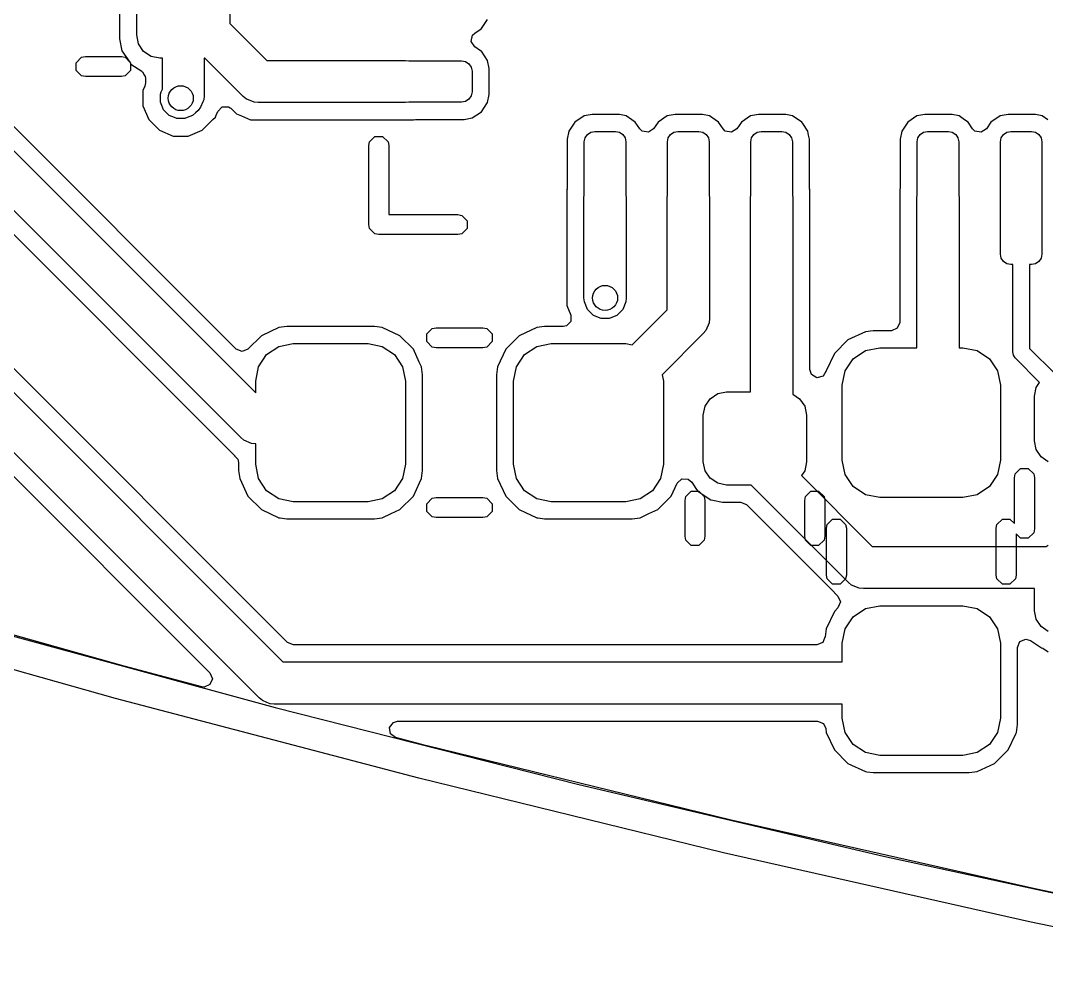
# Model space of a CAD drawing. Extents: x 125.5 to 181.1, y -135.3 to -67.6.
# Drawn here: x 164.44 to 170.6, y -134.08 to -128.28 of the extents above; entities that cross this region are included whole.
import ezdxf

# ---------------------------------------------------------------- set-up
doc = ezdxf.new("R2010")
doc.units = 0
doc.layers.add('BLACK', color=7, linetype='CONTINUOUS')

msp = doc.modelspace()

# ---------------------------------------------------------------- linework, layer by layer
at = {"layer": 'BLACK', "linetype": 'CONTINUOUS'}
for p, q in [((165.0325, -128.006111), (165.0325, -128.393883)), ((165.135, -128.37), (165.135, -128.03)), ((165.695, -128.03), (165.695, -128.300394)), ((163.477, -128.147394), (165.85, -130.520394)), ((165.732848, -130.258286), (163.594145, -128.119583)), ((165.760198, -130.789803), (163.260197, -128.289803)), ((165.695, -128.300394), (165.917605, -128.523)), ((167.206459, -128.331459), (167.242927, -128.27688)), ((163.15544, -128.330002), (165.655439, -130.830001)), ((167.152304, -128.37222), (167.166098, -128.358426)), ((167.166098, -128.358426), (167.198213, -128.336969)), ((167.198213, -128.336969), (167.206458, -128.33146)), ((167.206458, -128.33146), (167.206459, -128.331459)), ((165.0325, -128.393883), (165.032501, -128.393893)), ((165.032501, -128.393893), (165.046568, -128.464615)), ((165.145657, -128.423576), (165.135, -128.37)), ((165.176005, -128.468995), (165.145657, -128.423576)), ((167.144838, -128.409753), (167.152304, -128.37222)), ((167.166098, -128.441572), (167.144838, -128.409753)), ((165.046568, -128.464615), (165.046571, -128.464622)), ((165.046571, -128.464622), (165.093263, -128.534501)), ((165.221424, -128.499343), (165.176005, -128.468995)), ((167.200594, -128.464622), (167.166098, -128.441572)), ((167.206459, -128.468541), (167.200594, -128.464622)), ((167.242927, -128.52312), (167.206459, -128.468541)), ((164.771731, -128.537039), (164.804203, -128.504567)), ((164.771731, -128.582961), (164.771731, -128.537039)), ((164.804203, -128.504567), (164.827164, -128.5)), ((164.827164, -128.5), (165.042836, -128.5)), ((165.042836, -128.5), (165.065797, -128.504567)), ((165.065797, -128.504567), (165.098269, -128.537039)), ((165.093263, -128.534501), (165.100167, -128.544833)), ((165.098269, -128.537039), (165.098269, -128.582961)), ((165.100167, -128.544833), (165.165278, -128.588338)), ((165.275, -128.51), (165.221424, -128.499343)), ((165.29, -128.51), (165.275, -128.51)), ((165.29, -128.695198), (165.29, -128.51)), ((165.545394, -128.51), (165.54, -128.51)), ((165.54, -128.51), (165.54, -128.735)), ((165.775197, -128.739802), (165.545394, -128.51)), ((165.917605, -128.523), (166.75, -128.523)), ((166.75, -128.523), (166.770308, -128.525)), ((166.770308, -128.525), (167.0875, -128.525)), ((167.0875, -128.525), (167.111418, -128.529758)), ((167.111418, -128.529758), (167.131694, -128.543306)), ((167.131694, -128.543306), (167.145242, -128.563582)), ((167.242927, -128.523123), (167.242927, -128.52312)), ((167.242928, -128.523124), (167.242927, -128.523123)), ((167.252498, -128.571238), (167.242928, -128.523124)), ((164.804203, -128.615433), (164.771731, -128.582961)), ((165.098269, -128.582961), (165.065797, -128.615433)), ((165.165278, -128.588338), (165.168123, -128.592597)), ((165.168123, -128.592597), (165.172855, -128.594557)), ((165.172855, -128.594557), (165.178435, -128.608029)), ((165.178435, -128.608029), (165.186539, -128.620157)), ((167.145242, -128.563582), (167.15, -128.5875)), ((167.15, -128.5875), (167.15, -128.7125)), ((167.252499, -128.571248), (167.252498, -128.571238)), ((167.2525, -128.728753), (167.252499, -128.571248)), ((164.827164, -128.62), (164.804203, -128.615433)), ((165.042836, -128.62), (164.827164, -128.62)), ((165.065797, -128.615433), (165.042836, -128.62)), ((165.1875, -128.658588), (165.183694, -128.677721)), ((165.186539, -128.620157), (165.1875, -128.629912)), ((165.1875, -128.629912), (165.1875, -128.658588)), ((165.183694, -128.677721), (165.1725, -128.704747)), ((165.1725, -128.704747), (165.1725, -128.795253)), ((165.277402, -128.725613), (165.282868, -128.712415)), ((165.277402, -128.774387), (165.277402, -128.725613)), ((165.282868, -128.712415), (165.29, -128.695198)), ((167.15, -128.7125), (167.145242, -128.736418)), ((167.242927, -128.77688), (167.2525, -128.728753)), ((165.1725, -128.795253), (165.207135, -128.878868)), ((165.28124, -128.783652), (165.277402, -128.774387)), ((165.296066, -128.819446), (165.28124, -128.783652)), ((165.532391, -128.771958), (165.518934, -128.804446)), ((165.537598, -128.759387), (165.532391, -128.771958)), ((165.54, -128.735), (165.537598, -128.759386)), ((165.537598, -128.759386), (165.537598, -128.759387)), ((165.794442, -128.755596), (165.775197, -128.739802)), ((165.794443, -128.755597), (165.794442, -128.755596)), ((165.807357, -128.760946), (165.794443, -128.755597)), ((165.840223, -128.77456), (165.807357, -128.760946)), ((165.840224, -128.77456), (165.840223, -128.77456)), ((165.865, -128.777), (165.840224, -128.77456)), ((166.75, -128.777), (165.865, -128.777)), ((166.770308, -128.775), (166.75, -128.777)), ((167.0875, -128.775), (166.770308, -128.775)), ((167.111418, -128.770242), (167.0875, -128.775)), ((167.131694, -128.756694), (167.111418, -128.770242)), ((167.145242, -128.736418), (167.131694, -128.756694)), ((167.206459, -128.831459), (167.242927, -128.77688)), ((165.330554, -128.853934), (165.296066, -128.819446)), ((165.362415, -128.867131), (165.330554, -128.853934)), ((165.469446, -128.853934), (165.437584, -128.867131)), ((165.469451, -128.853928), (165.469446, -128.853934)), ((165.488388, -128.838388), (165.469451, -128.853928)), ((165.503388, -128.823388), (165.488388, -128.838388)), ((165.518933, -128.804447), (165.503388, -128.823388)), ((165.518934, -128.804446), (165.518933, -128.804447)), ((165.607865, -128.863868), (165.612307, -128.853145)), ((165.612307, -128.853145), (165.612877, -128.851769)), ((165.612877, -128.851769), (165.614645, -128.8475)), ((165.614645, -128.8475), (165.62212, -128.829452)), ((165.62212, -128.829452), (165.649178, -128.802394)), ((165.649178, -128.802394), (165.687447, -128.802392)), ((165.687447, -128.802392), (165.697075, -128.807687)), ((165.697075, -128.807687), (165.700612, -128.810174)), ((165.700612, -128.810174), (165.734999, -128.844561)), ((165.734999, -128.844561), (165.765206, -128.857073)), ((165.765206, -128.857073), (165.819349, -128.8795)), ((167.15188, -128.867927), (167.206459, -128.831459)), ((167.823118, -128.857074), (167.76854, -128.89354)), ((167.823124, -128.857071), (167.823118, -128.857074)), ((167.871238, -128.847501), (167.823124, -128.857071)), ((167.871248, -128.8475), (167.871238, -128.847501)), ((168.028752, -128.8475), (167.871248, -128.8475)), ((168.028753, -128.8475), (168.028752, -128.8475)), ((168.035573, -128.848856), (168.028753, -128.8475)), ((168.076876, -128.857071), (168.035573, -128.848856)), ((168.076882, -128.857074), (168.076876, -128.857071)), ((168.110445, -128.8795), (168.076882, -128.857074)), ((168.323118, -128.857074), (168.26854, -128.893541)), ((168.323124, -128.857071), (168.323118, -128.857074)), ((168.371238, -128.847501), (168.323124, -128.857071)), ((168.371248, -128.8475), (168.371238, -128.847501)), ((168.528752, -128.8475), (168.371248, -128.8475)), ((168.528753, -128.8475), (168.528752, -128.8475)), ((168.535573, -128.848856), (168.528753, -128.8475)), ((168.576876, -128.857071), (168.535573, -128.848856)), ((168.576882, -128.857074), (168.576876, -128.857071)), ((168.610445, -128.8795), (168.576882, -128.857074)), ((168.823118, -128.857074), (168.76854, -128.893541)), ((168.823124, -128.857071), (168.823118, -128.857074)), ((168.871238, -128.847501), (168.823124, -128.857071)), ((168.871248, -128.8475), (168.871238, -128.847501)), ((169.028752, -128.8475), (168.871248, -128.8475)), ((169.028753, -128.8475), (169.028752, -128.8475)), ((169.035573, -128.848856), (169.028753, -128.8475)), ((169.076876, -128.857071), (169.035573, -128.848856)), ((169.076882, -128.857074), (169.076876, -128.857071)), ((169.131459, -128.89354), (169.076882, -128.857074)), ((169.823118, -128.857074), (169.76854, -128.89354)), ((169.823124, -128.857071), (169.823118, -128.857074)), ((169.871238, -128.847501), (169.823124, -128.857071)), ((169.871248, -128.8475), (169.871238, -128.847501)), ((170.028752, -128.8475), (169.871248, -128.8475)), ((170.028753, -128.8475), (170.028752, -128.8475)), ((170.035573, -128.848856), (170.028753, -128.8475)), ((170.076876, -128.857071), (170.035573, -128.848856)), ((170.076882, -128.857074), (170.076876, -128.857071)), ((170.110445, -128.8795), (170.076882, -128.857074)), ((170.323118, -128.857074), (170.26854, -128.893541)), ((170.323124, -128.857071), (170.323118, -128.857074)), ((170.371238, -128.847501), (170.323124, -128.857071)), ((170.371248, -128.8475), (170.371238, -128.847501)), ((170.528752, -128.8475), (170.371248, -128.8475)), ((170.528753, -128.8475), (170.528752, -128.8475)), ((170.535573, -128.848856), (170.528753, -128.8475)), ((170.576876, -128.857071), (170.535573, -128.848856)), ((170.576882, -128.857074), (170.576876, -128.857071)), ((170.610445, -128.8795), (170.576882, -128.857074)), ((165.207135, -128.878868), (165.271132, -128.942865)), ((165.375613, -128.872598), (165.362415, -128.867131)), ((165.375614, -128.872598), (165.375613, -128.872598)), ((165.424386, -128.872598), (165.375614, -128.872598)), ((165.424387, -128.872598), (165.424386, -128.872598)), ((165.437584, -128.867131), (165.424387, -128.872598)), ((165.528868, -128.942865), (165.592865, -128.878868)), ((165.592865, -128.878868), (165.607865, -128.863868)), ((165.819349, -128.8795), (165.81935, -128.8795)), ((165.81935, -128.8795), (165.819351, -128.8795)), ((165.819351, -128.8795), (166.795651, -128.8795)), ((166.795651, -128.8795), (166.80048, -128.878539)), ((166.80048, -128.878539), (166.80066, -128.879444)), ((166.80066, -128.879444), (166.810427, -128.877499)), ((166.810427, -128.877499), (167.10375, -128.877499)), ((167.10375, -128.877499), (167.103752, -128.877499)), ((167.103752, -128.877499), (167.15188, -128.867927)), ((167.76854, -128.89354), (167.732074, -128.948117)), ((168.131459, -128.893541), (168.110445, -128.8795)), ((168.158426, -128.933901), (168.131459, -128.893541)), ((168.26854, -128.893541), (168.241572, -128.933901)), ((168.631459, -128.893541), (168.610445, -128.8795)), ((168.658426, -128.933901), (168.631459, -128.893541)), ((168.76854, -128.893541), (168.741572, -128.933901)), ((169.137919, -128.903209), (169.131459, -128.89354)), ((169.167927, -128.94812), (169.137919, -128.903209)), ((169.76854, -128.89354), (169.732074, -128.948117)), ((170.131459, -128.893541), (170.110445, -128.8795)), ((170.158426, -128.933901), (170.131459, -128.893541)), ((170.26854, -128.893541), (170.241572, -128.933901)), ((165.271132, -128.942865), (165.354747, -128.9775)), ((165.354747, -128.9775), (165.354749, -128.9775)), ((165.354749, -128.9775), (165.445251, -128.9775)), ((165.445251, -128.9775), (165.445253, -128.9775)), ((165.445253, -128.9775), (165.528868, -128.942865)), ((166.534567, -129.012039), (166.567039, -128.979567)), ((166.567039, -128.979567), (166.612961, -128.979567)), ((166.612961, -128.979567), (166.645433, -129.012039)), ((167.732071, -128.948123), (167.7225, -128.996242)), ((167.732074, -128.948117), (167.732071, -128.948123)), ((167.829758, -128.988582), (167.843306, -128.968306)), ((167.843306, -128.968306), (167.863582, -128.954758)), ((167.863582, -128.954758), (167.8875, -128.95)), ((167.8875, -128.95), (168.0125, -128.95)), ((168.0125, -128.95), (168.036418, -128.954758)), ((168.036418, -128.954758), (168.056694, -128.968306)), ((168.056694, -128.968306), (168.070242, -128.988582)), ((168.17222, -128.947695), (168.158426, -128.933901)), ((168.209753, -128.955161), (168.17222, -128.947695)), ((168.241572, -128.933901), (168.209753, -128.955161)), ((168.329758, -128.988582), (168.343306, -128.968306)), ((168.343306, -128.968306), (168.363582, -128.954758)), ((168.363582, -128.954758), (168.3875, -128.95)), ((168.3875, -128.95), (168.5125, -128.95)), ((168.5125, -128.95), (168.536418, -128.954758)), ((168.536418, -128.954758), (168.556694, -128.968306)), ((168.556694, -128.968306), (168.570242, -128.988582)), ((168.67222, -128.947695), (168.658426, -128.933901)), ((168.709753, -128.955161), (168.67222, -128.947695)), ((168.741572, -128.933901), (168.709753, -128.955161)), ((168.829758, -128.988582), (168.843306, -128.968306)), ((168.843306, -128.968306), (168.863582, -128.954758)), ((168.863582, -128.954758), (168.8875, -128.95)), ((168.8875, -128.95), (169.0125, -128.95)), ((169.0125, -128.95), (169.036418, -128.954758)), ((169.036418, -128.954758), (169.056694, -128.968306)), ((169.056694, -128.968306), (169.070242, -128.988582)), ((169.167927, -128.948123), (169.167927, -128.94812)), ((169.167928, -128.948124), (169.167927, -128.948123)), ((169.172648, -128.971858), (169.167928, -128.948124)), ((169.177498, -128.996247), (169.172648, -128.971858)), ((169.732071, -128.948123), (169.7225, -128.996242)), ((169.732074, -128.948117), (169.732071, -128.948123)), ((169.829758, -128.988582), (169.843306, -128.968306)), ((169.843306, -128.968306), (169.863582, -128.954758)), ((169.863582, -128.954758), (169.8875, -128.95)), ((169.8875, -128.95), (170.0125, -128.95)), ((170.0125, -128.95), (170.036418, -128.954758)), ((170.036418, -128.954758), (170.056694, -128.968306)), ((170.056694, -128.968306), (170.070242, -128.988582)), ((170.17222, -128.947695), (170.158426, -128.933901)), ((170.209753, -128.955161), (170.17222, -128.947695)), ((170.241572, -128.933901), (170.209753, -128.955161)), ((170.329758, -128.988582), (170.343306, -128.968306)), ((170.343306, -128.968306), (170.363582, -128.954758)), ((170.363582, -128.954758), (170.3875, -128.95)), ((170.3875, -128.95), (170.5125, -128.95)), ((170.5125, -128.95), (170.536418, -128.954758)), ((170.536418, -128.954758), (170.556694, -128.968306)), ((170.556694, -128.968306), (170.570242, -128.988582)), ((166.53, -129.035), (166.534567, -129.012039)), ((166.53, -129.51), (166.53, -129.035)), ((166.645433, -129.012039), (166.65, -129.035)), ((166.65, -129.035), (166.65, -129.45)), ((167.7225, -128.996242), (167.7225, -129.289576)), ((167.825, -129.0125), (167.829758, -128.988582)), ((167.825, -129.329691), (167.825, -129.0125)), ((168.070242, -128.988582), (168.075, -129.0125)), ((168.075, -129.0125), (168.075, -129.329691)), ((168.325, -129.0125), (168.329758, -128.988582)), ((168.325, -129.329691), (168.325, -129.0125)), ((168.570242, -128.988582), (168.575, -129.0125)), ((168.575, -129.0125), (168.575, -129.329691)), ((168.825, -129.0125), (168.829758, -128.988582)), ((168.825, -129.329691), (168.825, -129.0125)), ((169.070242, -128.988582), (169.075, -129.0125)), ((169.075, -129.0125), (169.075, -129.329691)), ((169.177499, -128.99625), (169.177498, -128.996247)), ((169.177499, -129.289572), (169.177499, -128.99625)), ((169.7225, -128.996242), (169.7225, -129.289576)), ((169.825, -129.0125), (169.829758, -128.988582)), ((169.825, -129.329691), (169.825, -129.0125)), ((170.070242, -128.988582), (170.075, -129.0125)), ((170.075, -129.0125), (170.075, -129.329691)), ((170.325, -129.0125), (170.329758, -128.988582)), ((170.325, -129.6875), (170.325, -129.0125)), ((170.570242, -128.988582), (170.575, -129.0125)), ((170.575, -129.0125), (170.575, -129.6875)), ((167.72146, -129.29952), (167.7205, -129.304348)), ((167.7205, -129.304348), (167.7205, -129.995652)), ((167.7225, -129.289576), (167.720565, -129.299342)), ((167.720565, -129.299342), (167.72146, -129.29952)), ((167.823, -129.35), (167.825, -129.329691)), ((167.823, -129.95), (167.823, -129.35)), ((168.075, -129.329691), (168.077, -129.35)), ((168.077, -129.35), (168.077, -129.95)), ((168.323, -129.35), (168.325, -129.329691)), ((168.323, -130.022394), (168.323, -129.35)), ((168.575, -129.329691), (168.577, -129.35)), ((168.577, -129.35), (168.577, -130.075)), ((168.823, -129.35), (168.825, -129.329691)), ((168.823, -130.515), (168.823, -129.35)), ((169.075, -129.329691), (169.077, -129.35)), ((169.077, -129.35), (169.077, -130.527944)), ((169.179439, -129.299338), (169.177499, -129.289572)), ((169.178539, -129.299518), (169.179439, -129.299338)), ((169.1795, -129.304349), (169.178539, -129.299518)), ((169.1795, -130.380174), (169.1795, -129.304349)), ((169.72146, -129.29952), (169.7205, -129.304348)), ((169.7205, -129.304348), (169.7205, -130.0975)), ((169.7225, -129.289576), (169.720565, -129.299342)), ((169.720565, -129.299342), (169.72146, -129.29952)), ((169.823, -129.35), (169.825, -129.329691)), ((169.823, -130.25), (169.823, -129.35)), ((170.075, -129.329691), (170.077, -129.35)), ((170.077, -129.35), (170.077, -130.25)), ((166.65, -129.45), (167.065, -129.45)), ((167.065, -129.45), (167.087961, -129.454567)), ((167.087961, -129.454567), (167.120433, -129.487039)), ((166.534567, -129.532961), (166.53, -129.51)), ((166.567039, -129.565433), (166.534567, -129.532961)), ((167.120433, -129.532961), (167.087961, -129.565433)), ((167.120433, -129.487039), (167.120433, -129.532961)), ((166.59, -129.57), (166.567039, -129.565433)), ((167.065, -129.57), (166.59, -129.57)), ((167.087961, -129.565433), (167.065, -129.57)), ((170.329758, -129.711418), (170.325, -129.6875)), ((170.343306, -129.731694), (170.329758, -129.711418)), ((170.570242, -129.711418), (170.556694, -129.731694)), ((170.575, -129.6875), (170.570242, -129.711418)), ((170.363582, -129.745242), (170.343306, -129.731694)), ((170.3875, -129.75), (170.363582, -129.745242)), ((170.3992, -129.75), (170.3875, -129.75)), ((170.3992, -130.275), (170.3992, -129.75)), ((170.5125, -129.75), (170.5008, -129.75)), ((170.5008, -129.75), (170.5008, -130.253958)), ((170.536418, -129.745242), (170.5125, -129.75)), ((170.556694, -129.731694), (170.536418, -129.745242)), ((166.041659, -132.020455), (163.826646, -129.805442)), ((163.786445, -129.910197), (166.013848, -132.1376)), ((167.82544, -129.974776), (167.823, -129.95)), ((168.077, -129.95), (168.07456, -129.974776)), ((167.7205, -129.995652), (167.744406, -130.053366)), ((167.844403, -130.020557), (167.82544, -129.974776)), ((167.879443, -130.055597), (167.844403, -130.020557)), ((168.055597, -130.020557), (168.020557, -130.055597)), ((168.07456, -129.974776), (168.055597, -130.020557)), ((168.112863, -130.232531), (168.323, -130.022394)), ((167.744406, -130.053366), (167.744406, -130.091634)), ((167.925224, -130.07456), (167.879443, -130.055597)), ((167.974776, -130.07456), (167.925224, -130.07456)), ((168.020557, -130.055597), (167.974776, -130.07456)), ((168.577, -130.075), (168.57456, -130.099776)), ((165.871439, -132.354403), (163.644036, -130.127)), ((165.988925, -130.12878), (165.884258, -130.177586)), ((165.988931, -130.128778), (165.988925, -130.12878)), ((166.036619, -130.122501), (165.988931, -130.128778)), ((166.036626, -130.1225), (166.036619, -130.122501)), ((166.563377, -130.1225), (166.036626, -130.1225)), ((166.611071, -130.128778), (166.563377, -130.1225)), ((166.715741, -130.177586), (166.61107, -130.128778)), ((166.61107, -130.128778), (166.611071, -130.128778)), ((166.878987, -130.167039), (166.911459, -130.134567)), ((166.911459, -130.134567), (166.93442, -130.13)), ((166.93442, -130.13), (167.21558, -130.13)), ((167.21558, -130.13), (167.238541, -130.134567)), ((167.238541, -130.134567), (167.271013, -130.167039)), ((167.538925, -130.12878), (167.434258, -130.177586)), ((167.538931, -130.128778), (167.538925, -130.12878)), ((167.586619, -130.122501), (167.538931, -130.128778)), ((167.586626, -130.1225), (167.586619, -130.122501)), ((167.698212, -130.1225), (167.586626, -130.1225)), ((167.717346, -130.118694), (167.698212, -130.1225)), ((167.744406, -130.091634), (167.717346, -130.118694)), ((168.555596, -130.145558), (168.539802, -130.164803)), ((168.555597, -130.145557), (168.555596, -130.145558)), ((168.57456, -130.099776), (168.555597, -130.145557)), ((169.561619, -130.147501), (169.513931, -130.153778)), ((169.561626, -130.1475), (169.561619, -130.147501)), ((169.6705, -130.1475), (169.561626, -130.1475)), ((169.705855, -130.132855), (169.6705, -130.1475)), ((169.7205, -130.0975), (169.705855, -130.132855)), ((165.884253, -130.17759), (165.803558, -130.258286)), ((165.884258, -130.177586), (165.884253, -130.17759)), ((166.715746, -130.17759), (166.715741, -130.177586)), ((166.797409, -130.259253), (166.715746, -130.17759)), ((166.878987, -130.212961), (166.878987, -130.167039)), ((166.911459, -130.245433), (166.878987, -130.212961)), ((167.271013, -130.212961), (167.238541, -130.245433)), ((167.271013, -130.167039), (167.271013, -130.212961)), ((167.434253, -130.17759), (167.35259, -130.259253)), ((167.434258, -130.177586), (167.434253, -130.17759)), ((168.539802, -130.164803), (168.292468, -130.412136)), ((169.409253, -130.20259), (169.32759, -130.284253)), ((169.409258, -130.202586), (169.409253, -130.20259)), ((169.513925, -130.15378), (169.409258, -130.202586)), ((169.513931, -130.153778), (169.513925, -130.15378)), ((163.616225, -130.244145), (165.575171, -132.203091)), ((165.768203, -130.272931), (165.732848, -130.258286)), ((165.803558, -130.258286), (165.768203, -130.272931)), ((165.915901, -130.290901), (165.988896, -130.242127)), ((165.988896, -130.242127), (166.075, -130.225)), ((166.075, -130.225), (166.525, -130.225)), ((166.525, -130.225), (166.611104, -130.242127)), ((166.611104, -130.242127), (166.684099, -130.290901)), ((166.797413, -130.259258), (166.797409, -130.259253)), ((166.833303, -130.336227), (166.797413, -130.259258)), ((166.93442, -130.25), (166.911459, -130.245433)), ((167.21558, -130.25), (166.93442, -130.25)), ((167.238541, -130.245433), (167.21558, -130.25)), ((167.352586, -130.259258), (167.303778, -130.363929)), ((167.35259, -130.259253), (167.352586, -130.259258)), ((167.465901, -130.290901), (167.538896, -130.242127)), ((167.538896, -130.242127), (167.625, -130.225)), ((167.625, -130.225), (168.075, -130.225)), ((168.075, -130.225), (168.112863, -130.232531)), ((169.440901, -130.315901), (169.513896, -130.267127)), ((169.513896, -130.267127), (169.6, -130.25)), ((169.6, -130.25), (169.823, -130.25)), ((170.077, -130.25), (170.1, -130.25)), ((170.1, -130.25), (170.186104, -130.267127)), ((170.186104, -130.267127), (170.259099, -130.315901)), ((170.403067, -130.29444), (170.3992, -130.275)), ((170.5008, -130.253958), (170.654025, -130.407183)), ((165.867127, -130.363896), (165.915901, -130.290901)), ((166.684099, -130.290901), (166.732873, -130.363896)), ((166.846221, -130.363929), (166.833303, -130.336227)), ((167.417127, -130.363896), (167.465901, -130.290901)), ((169.327586, -130.284258), (169.278778, -130.388929)), ((169.32759, -130.284253), (169.327586, -130.284258)), ((169.392127, -130.388896), (169.440901, -130.315901)), ((170.259099, -130.315901), (170.307873, -130.388896)), ((170.414079, -130.310921), (170.403067, -130.29444)), ((170.560792, -130.457634), (170.414079, -130.310921)), ((165.85, -130.45), (165.867127, -130.363896)), ((166.732873, -130.363896), (166.75, -130.45)), ((166.852499, -130.411626), (166.846221, -130.363929)), ((167.303778, -130.363929), (167.2975, -130.41162)), ((167.4, -130.45), (167.417127, -130.363896)), ((169.189831, -130.41061), (169.1795, -130.380174)), ((169.275959, -130.392092), (169.259936, -130.419843)), ((169.277708, -130.392602), (169.275959, -130.392092)), ((169.278778, -130.388929), (169.277708, -130.392602)), ((169.375, -130.475), (169.392127, -130.388896)), ((170.307873, -130.388896), (170.325, -130.475)), ((165.85, -130.520394), (165.85, -130.45)), ((166.75, -130.45), (166.75, -130.95)), ((166.8525, -130.988375), (166.852499, -130.411626)), ((167.2975, -130.41162), (167.2975, -130.988373)), ((167.4, -130.95), (167.4, -130.45)), ((168.292468, -130.412136), (168.3, -130.45)), ((168.3, -130.45), (168.3, -130.95)), ((169.222971, -130.429746), (169.189831, -130.41061)), ((169.259936, -130.419843), (169.222971, -130.429746)), ((170.540276, -130.488338), (170.560792, -130.457634)), ((168.626424, -130.525657), (168.68, -130.515)), ((168.68, -130.515), (168.823, -130.515)), ((169.375, -130.925), (169.375, -130.475)), ((170.325, -130.475), (170.325, -130.925)), ((170.53, -130.54), (170.540276, -130.488338)), ((168.550657, -130.601424), (168.581005, -130.556005)), ((168.581005, -130.556005), (168.626424, -130.525657)), ((169.077, -130.527944), (169.118995, -130.556005)), ((169.118995, -130.556005), (169.149343, -130.601424)), ((170.53, -130.81), (170.53, -130.54)), ((168.54, -130.655), (168.550657, -130.601424)), ((169.149343, -130.601424), (169.16, -130.655)), ((168.54, -130.935), (168.54, -130.655)), ((169.16, -130.655), (169.16, -130.935)), ((165.655439, -130.830001), (165.711667, -130.886229)), ((165.779442, -130.805597), (165.760198, -130.789803)), ((165.825223, -130.82456), (165.779442, -130.805597)), ((165.825224, -130.82456), (165.825223, -130.82456)), ((165.85, -130.827), (165.825224, -130.82456)), ((165.85, -130.95), (165.85, -130.827)), ((170.540276, -130.861662), (170.53, -130.81)), ((165.711667, -130.886229), (165.719999, -130.894561)), ((170.569541, -130.905459), (170.540276, -130.861662)), ((165.719999, -130.894561), (165.724095, -130.897298)), ((165.724095, -130.897298), (165.722757, -130.899299)), ((165.722757, -130.899299), (165.743682, -130.920199)), ((165.743682, -130.920199), (165.7475, -130.93936)), ((165.7475, -130.93936), (165.7475, -130.988374)), ((165.867127, -131.036104), (165.85, -130.95)), ((166.75, -130.95), (166.732873, -131.036104)), ((167.417127, -131.036104), (167.4, -130.95)), ((168.3, -130.95), (168.282873, -131.036104)), ((168.550657, -130.988576), (168.54, -130.935)), ((169.16, -130.935), (169.149343, -130.988576)), ((169.392127, -131.011104), (169.375, -130.925)), ((170.325, -130.925), (170.307873, -131.011104)), ((170.613338, -130.934724), (170.569541, -130.905459)), ((165.7475, -130.988374), (165.747501, -130.98838)), ((165.747501, -130.98838), (165.753778, -131.036068)), ((166.846221, -131.036071), (166.8525, -130.988375)), ((167.2975, -130.988373), (167.297501, -130.98838)), ((167.297501, -130.98838), (167.303778, -131.036068)), ((168.581005, -131.033995), (168.550657, -130.988576)), ((169.149343, -130.988576), (169.129481, -131.018301)), ((169.440901, -131.084099), (169.392127, -131.011104)), ((170.307873, -131.011104), (170.259099, -131.084099)), ((170.41, -131.031359), (170.414567, -131.008398)), ((170.414567, -131.008398), (170.447039, -130.975926)), ((170.447039, -130.975926), (170.492961, -130.975926)), ((170.492961, -130.975926), (170.525433, -131.008398)), ((170.525433, -131.008398), (170.53, -131.031359)), ((165.753778, -131.036068), (165.75378, -131.036074)), ((165.75378, -131.036074), (165.802586, -131.140741)), ((165.915901, -131.109099), (165.867127, -131.036104)), ((166.732873, -131.036104), (166.684099, -131.109099)), ((166.797413, -131.140741), (166.834062, -131.062145)), ((166.834062, -131.062145), (166.846221, -131.036071)), ((167.303778, -131.036068), (167.30378, -131.036074)), ((167.30378, -131.036074), (167.352586, -131.140741)), ((167.465901, -131.109099), (167.417127, -131.036104)), ((168.282873, -131.036104), (168.234099, -131.109099)), ((168.347411, -131.140744), (168.383203, -131.063986)), ((168.383203, -131.063986), (168.411416, -131.038134)), ((168.411416, -131.038134), (168.449648, -131.039802)), ((168.449648, -131.039802), (168.470091, -131.057339)), ((168.470091, -131.057339), (168.495144, -131.094833)), ((168.626424, -131.064343), (168.581005, -131.033995)), ((168.68, -131.075), (168.626424, -131.064343)), ((168.826968, -131.075), (168.68, -131.075)), ((169.412171, -131.660202), (168.826968, -131.075)), ((169.129481, -131.018301), (169.554579, -131.4434)), ((170.41, -131.306026), (170.41, -131.031359)), ((170.53, -131.031359), (170.53, -131.338641)), ((165.988896, -131.157873), (165.915901, -131.109099)), ((166.684099, -131.109099), (166.611104, -131.157873)), ((167.538896, -131.157873), (167.465901, -131.109099)), ((168.234099, -131.109099), (168.161104, -131.157873)), ((168.434567, -131.144203), (168.467039, -131.111731)), ((168.467039, -131.111731), (168.512961, -131.111731)), ((168.495144, -131.094833), (168.505167, -131.109833)), ((168.505167, -131.109833), (168.551429, -131.140744)), ((168.512961, -131.111731), (168.545433, -131.144203)), ((169.154567, -131.144203), (169.187039, -131.111731)), ((169.187039, -131.111731), (169.232961, -131.111731)), ((169.232961, -131.111731), (169.265433, -131.144203)), ((169.513896, -131.132873), (169.440901, -131.084099)), ((169.6, -131.15), (169.513896, -131.132873)), ((170.186104, -131.132873), (170.1, -131.15)), ((170.259099, -131.084099), (170.186104, -131.132873)), ((165.802586, -131.140741), (165.80259, -131.140746)), ((165.80259, -131.140746), (165.884253, -131.222409)), ((166.075, -131.175), (165.988896, -131.157873)), ((166.525, -131.175), (166.075, -131.175)), ((166.611104, -131.157873), (166.525, -131.175)), ((166.715744, -131.222411), (166.797411, -131.140744)), ((166.797411, -131.140742), (166.797413, -131.140741)), ((166.797411, -131.140744), (166.797411, -131.140742)), ((166.878987, -131.187039), (166.911459, -131.154567)), ((166.878987, -131.232961), (166.878987, -131.187039)), ((166.911459, -131.154567), (166.93442, -131.15)), ((166.93442, -131.15), (167.21558, -131.15)), ((167.21558, -131.15), (167.238541, -131.154567)), ((167.238541, -131.154567), (167.271013, -131.187039)), ((167.271013, -131.187039), (167.271013, -131.232961)), ((167.352586, -131.140741), (167.35259, -131.140746)), ((167.35259, -131.140746), (167.434253, -131.222409)), ((167.625, -131.175), (167.538896, -131.157873)), ((168.075, -131.175), (167.625, -131.175)), ((168.161104, -131.157873), (168.075, -131.175)), ((168.265744, -131.222411), (168.347411, -131.140744)), ((168.43, -131.167164), (168.434567, -131.144203)), ((168.43, -131.382836), (168.43, -131.167164)), ((168.545433, -131.144203), (168.55, -131.167164)), ((168.55, -131.167164), (168.55, -131.382836)), ((168.551429, -131.140744), (168.585381, -131.16343)), ((168.585381, -131.16343), (168.585385, -131.163431)), ((168.585385, -131.163431), (168.597385, -131.165817)), ((168.597385, -131.165817), (168.656115, -131.1775)), ((168.656115, -131.1775), (168.763801, -131.177499)), ((168.763801, -131.177499), (168.799154, -131.192142)), ((168.799154, -131.192142), (169.307413, -131.700401)), ((169.15, -131.167164), (169.154567, -131.144203)), ((169.15, -131.382836), (169.15, -131.167164)), ((169.265433, -131.144203), (169.27, -131.167164)), ((169.27, -131.167164), (169.27, -131.382836)), ((170.1, -131.15), (169.6, -131.15)), ((165.884253, -131.222409), (165.884258, -131.222413)), ((165.884258, -131.222413), (165.988929, -131.271221)), ((166.611071, -131.271221), (166.663407, -131.246816)), ((166.663407, -131.246816), (166.715741, -131.222413)), ((166.715741, -131.222413), (166.715742, -131.222411)), ((166.715742, -131.222411), (166.715744, -131.222411)), ((166.911459, -131.265433), (166.878987, -131.232961)), ((167.271013, -131.232961), (167.238541, -131.265433)), ((167.434253, -131.222409), (167.434258, -131.222413)), ((167.434258, -131.222413), (167.538929, -131.271221)), ((168.161071, -131.271221), (168.213407, -131.246816)), ((168.213407, -131.246816), (168.265741, -131.222413)), ((168.265741, -131.222413), (168.265742, -131.222411)), ((168.265742, -131.222411), (168.265744, -131.222411)), ((165.988929, -131.271221), (165.988928, -131.271221)), ((165.988928, -131.271221), (165.99745, -131.272342)), ((165.99745, -131.272342), (166.036625, -131.2775)), ((166.036625, -131.2775), (166.563374, -131.277499)), ((166.563374, -131.277499), (166.611071, -131.271221)), ((166.93442, -131.27), (166.911459, -131.265433)), ((167.21558, -131.27), (166.93442, -131.27)), ((167.238541, -131.265433), (167.21558, -131.27)), ((167.538929, -131.271221), (167.538928, -131.271221)), ((167.538928, -131.271221), (167.54745, -131.272342)), ((167.54745, -131.272342), (167.586625, -131.2775)), ((167.586625, -131.2775), (168.113374, -131.277499)), ((168.113374, -131.277499), (168.161071, -131.271221)), ((169.28, -131.33442), (169.284567, -131.311459)), ((169.284567, -131.311459), (169.317039, -131.278987)), ((169.317039, -131.278987), (169.362961, -131.278987)), ((169.362961, -131.278987), (169.395433, -131.311459)), ((169.395433, -131.311459), (169.4, -131.33442)), ((170.3, -131.33442), (170.304567, -131.311459)), ((170.304567, -131.311459), (170.337039, -131.278987)), ((170.337039, -131.278987), (170.382961, -131.278987)), ((170.382961, -131.278987), (170.41, -131.306026)), ((168.434567, -131.405797), (168.43, -131.382836)), ((168.55, -131.382836), (168.545433, -131.405797)), ((169.154567, -131.405797), (169.15, -131.382836)), ((169.27, -131.382836), (169.265433, -131.405797)), ((169.28, -131.61558), (169.28, -131.33442)), ((169.4, -131.33442), (169.4, -131.61558)), ((170.3, -131.61558), (170.3, -131.33442)), ((170.447039, -131.394074), (170.42, -131.367035)), ((170.42, -131.367035), (170.42, -131.61558)), ((170.525433, -131.361602), (170.492961, -131.394074)), ((170.53, -131.338641), (170.525433, -131.361602)), ((168.467039, -131.438269), (168.434567, -131.405797)), ((168.512961, -131.438269), (168.467039, -131.438269)), ((168.545433, -131.405797), (168.512961, -131.438269)), ((169.187039, -131.438269), (169.154567, -131.405797)), ((169.232961, -131.438269), (169.187039, -131.438269)), ((169.265433, -131.405797), (169.232961, -131.438269)), ((169.554579, -131.4434), (170.60118, -131.4434)), ((170.492961, -131.394074), (170.447039, -131.394074)), ((170.60118, -131.4434), (170.613338, -131.435276)), ((169.284567, -131.638541), (169.28, -131.61558)), ((169.4, -131.61558), (169.395433, -131.638541)), ((170.304567, -131.638541), (170.3, -131.61558)), ((170.42, -131.61558), (170.415433, -131.638541)), ((165.059374, -132.163838), (163.249191, -131.65395)), ((169.317039, -131.671013), (169.284567, -131.638541)), ((169.362961, -131.671013), (169.317039, -131.671013)), ((169.395433, -131.638541), (169.362961, -131.671013)), ((169.431416, -131.675996), (169.412171, -131.660202)), ((169.431417, -131.675997), (169.431416, -131.675996)), ((169.477198, -131.69496), (169.431417, -131.675997)), ((170.337039, -131.671013), (170.304567, -131.638541)), ((170.382961, -131.671013), (170.337039, -131.671013)), ((170.415433, -131.638541), (170.382961, -131.671013)), ((169.307413, -131.700401), (169.349073, -131.742061)), ((169.349073, -131.742061), (169.363717, -131.777417)), ((169.501974, -131.6974), (169.477198, -131.69496)), ((170.53, -131.6974), (169.501974, -131.6974)), ((170.53, -131.83), (170.53, -131.6974)), ((169.349073, -131.812771), (169.327587, -131.834257)), ((169.363717, -131.777417), (169.349073, -131.812771)), ((169.513896, -131.817127), (169.6, -131.8)), ((169.6, -131.8), (170.1, -131.8)), ((170.1, -131.8), (170.186104, -131.817127)), ((165.007136, -132.357419), (163.192693, -131.846331)), ((169.327587, -131.834257), (169.278778, -131.938929)), ((169.392127, -131.938896), (169.440901, -131.865901)), ((169.440901, -131.865901), (169.513896, -131.817127)), ((170.186104, -131.817127), (170.259099, -131.865901)), ((170.259099, -131.865901), (170.307873, -131.938896)), ((170.540276, -131.881662), (170.53, -131.83)), ((164.151906, -131.917298), (165.967444, -132.41159)), ((169.278778, -131.938929), (169.2725, -131.98662)), ((169.375, -132.025), (169.392127, -131.938896)), ((170.307873, -131.938896), (170.325, -132.025)), ((170.569541, -131.925459), (170.540276, -131.881662)), ((170.613338, -131.954724), (170.569541, -131.925459)), ((169.271224, -131.98818), (169.257855, -132.020455)), ((169.272393, -131.988257), (169.271224, -131.98818)), ((169.2725, -131.98662), (169.272393, -131.988257)), ((170.442144, -132.015134), (170.477499, -132.000489)), ((170.477499, -132.000489), (170.505275, -132.008914)), ((166.077014, -132.0351), (166.041659, -132.020455)), ((169.2225, -132.0351), (166.077014, -132.0351)), ((169.257855, -132.020455), (169.2225, -132.0351)), ((169.375, -132.1376), (169.375, -132.025)), ((170.325, -132.025), (170.325, -132.475)), ((170.427499, -132.050488), (170.442144, -132.015134)), ((170.4275, -132.513375), (170.427499, -132.050488)), ((170.505275, -132.008914), (170.572332, -132.05372)), ((170.572332, -132.05372), (170.580254, -132.055295)), ((170.580254, -132.055295), (170.612072, -132.076555)), ((165.060218, -132.164068), (165.059374, -132.163838)), ((165.527104, -132.286803), (165.060218, -132.164068)), ((166.013848, -132.1376), (169.375, -132.1376)), ((165.575171, -132.203091), (165.589816, -132.238446)), ((165.589816, -132.238446), (165.575171, -132.273801)), ((165.539816, -132.288446), (165.527104, -132.286803)), ((165.575171, -132.273801), (165.539816, -132.288446)), ((166.830245, -132.836678), (165.007136, -132.357419)), ((165.890684, -132.370196), (165.871439, -132.354403)), ((165.890685, -132.370197), (165.890684, -132.370196)), ((165.917502, -132.381304), (165.890685, -132.370197)), ((165.936465, -132.38916), (165.917502, -132.381304)), ((165.936466, -132.38916), (165.936465, -132.38916)), ((165.961242, -132.3916), (165.936466, -132.38916)), ((169.375, -132.3916), (165.961242, -132.3916)), ((165.967444, -132.41159), (167.791353, -132.874037)), ((169.375, -132.475), (169.375, -132.3916)), ((166.677319, -132.500918), (166.702524, -132.4941)), ((166.702524, -132.4941), (169.226114, -132.4941)), ((169.226114, -132.4941), (169.261469, -132.508745)), ((169.392127, -132.561104), (169.375, -132.475)), ((170.325, -132.475), (170.307873, -132.561104)), ((166.654167, -132.531388), (166.677319, -132.500918)), ((166.659342, -132.569305), (166.654167, -132.531388)), ((169.261469, -132.508745), (169.275686, -132.537575)), ((169.275686, -132.537575), (169.278778, -132.561068)), ((170.421221, -132.561071), (170.4275, -132.513375)), ((166.689812, -132.592457), (166.659342, -132.569305)), ((166.879099, -132.642216), (166.689812, -132.592457)), ((169.278778, -132.561068), (169.27878, -132.561074)), ((169.27878, -132.561074), (169.327586, -132.665741)), ((169.440901, -132.634099), (169.392127, -132.561104)), ((170.307873, -132.561104), (170.259099, -132.634099)), ((170.372413, -132.665741), (170.417381, -132.569305)), ((170.417381, -132.569305), (170.421221, -132.561071)), ((166.879947, -132.642431), (166.879099, -132.642216)), ((168.706915, -133.088678), (166.879947, -132.642431)), ((169.327586, -132.665741), (169.32759, -132.665746)), ((169.32759, -132.665746), (169.409253, -132.747409)), ((169.513896, -132.682873), (169.440901, -132.634099)), ((170.259099, -132.634099), (170.186104, -132.682873)), ((170.290744, -132.747411), (170.372411, -132.665744)), ((170.372411, -132.665742), (170.372413, -132.665741)), ((170.372411, -132.665744), (170.372411, -132.665742)), ((169.6, -132.7), (169.513896, -132.682873)), ((170.1, -132.7), (169.6, -132.7)), ((170.186104, -132.682873), (170.1, -132.7)), ((169.409253, -132.747409), (169.409258, -132.747413)), ((169.409258, -132.747413), (169.513929, -132.796221)), ((169.513929, -132.796221), (169.513928, -132.796221)), ((169.513928, -132.796221), (169.52245, -132.797342)), ((169.52245, -132.797342), (169.561625, -132.8025)), ((169.561625, -132.8025), (170.138374, -132.802499)), ((170.138374, -132.802499), (170.186071, -132.796221)), ((170.186071, -132.796221), (170.238407, -132.771816)), ((170.238407, -132.771816), (170.290741, -132.747413)), ((170.290741, -132.747413), (170.290742, -132.747411)), ((170.290742, -132.747411), (170.290744, -132.747411)), ((168.661461, -133.283962), (166.830245, -132.836678)), ((167.791353, -132.874037), (169.623076, -133.304497)), ((168.707767, -133.088878), (168.706915, -133.088678)), ((170.542253, -133.503085), (168.707767, -133.088878)), ((170.500223, -133.699134), (168.661461, -133.283962)), ((169.623076, -133.304497), (171.46205, -133.702839)), ((170.543108, -133.50327), (170.542253, -133.503085)), ((172.384506, -133.8853), (170.543108, -133.50327)), ((172.345968, -134.082067), (170.500223, -133.699134))]:
    msp.add_line(p, q, dxfattribs=at)
at = {"layer": 'BLACK'}
for centre in [(165.4, -128.75), (167.95, -129.95)]:
    msp.add_circle(centre, 0.075, dxfattribs=at)

doc.saveas('drawing.dxf')
